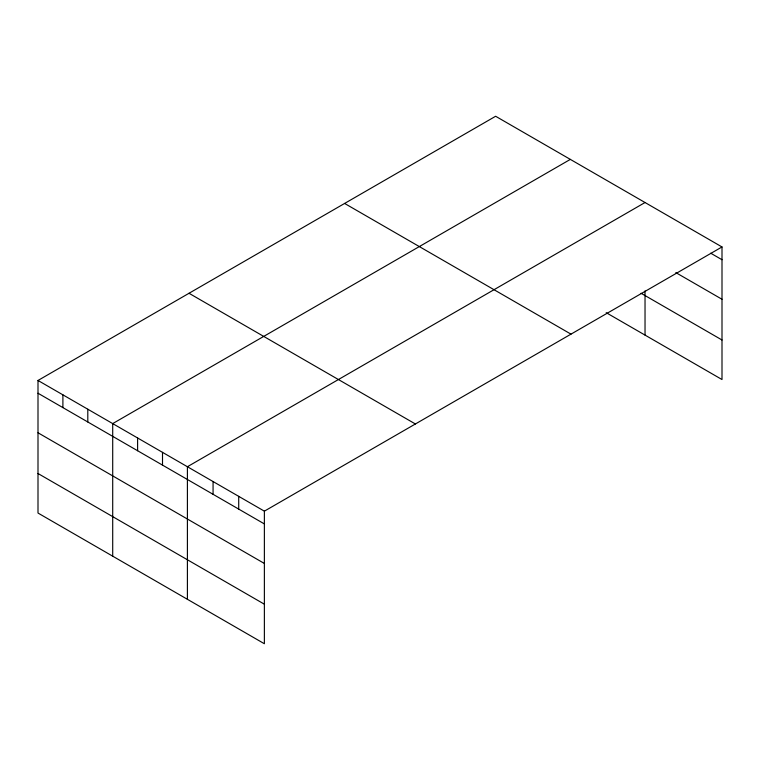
<?xml version="1.0" encoding="UTF-8"?>
<svg xmlns="http://www.w3.org/2000/svg" width="760" height="760" viewBox="0 0 760 760"><rect width="100%" height="100%" fill="white"/><g stroke="black" fill="none" stroke-linecap="round" stroke-linejoin="round"><path stroke-width="1.14" d="M38 380.465L264.375 511.167L264.375 643.739L38 513.047L38 380.465L495.625 116.261L722 246.952L722 379.534L606.186 312.673M570.332 159.391L112.708 423.595L112.708 556.178M645.031 202.521L187.406 466.726L187.406 599.308M264.375 511.167L722 246.952M710.714 253.203L722 259.72M675.82 272.602L722 299.26M641.05 293.255L722 339.995M344.613 203.442L570.988 334.144M189.012 293.274L415.387 423.976M38 393.233L264.375 523.925M38 432.772L264.375 563.464M38 473.508L264.375 604.2M645.031 290.899L645.031 335.094M238.716 496.346L238.716 509.114M213.066 481.536L213.066 494.304M162.507 452.352L162.507 465.11M137.607 437.969L137.607 450.737M87.799 409.222L87.799 421.981M62.899 394.839L62.899 407.607"/></g></svg>
